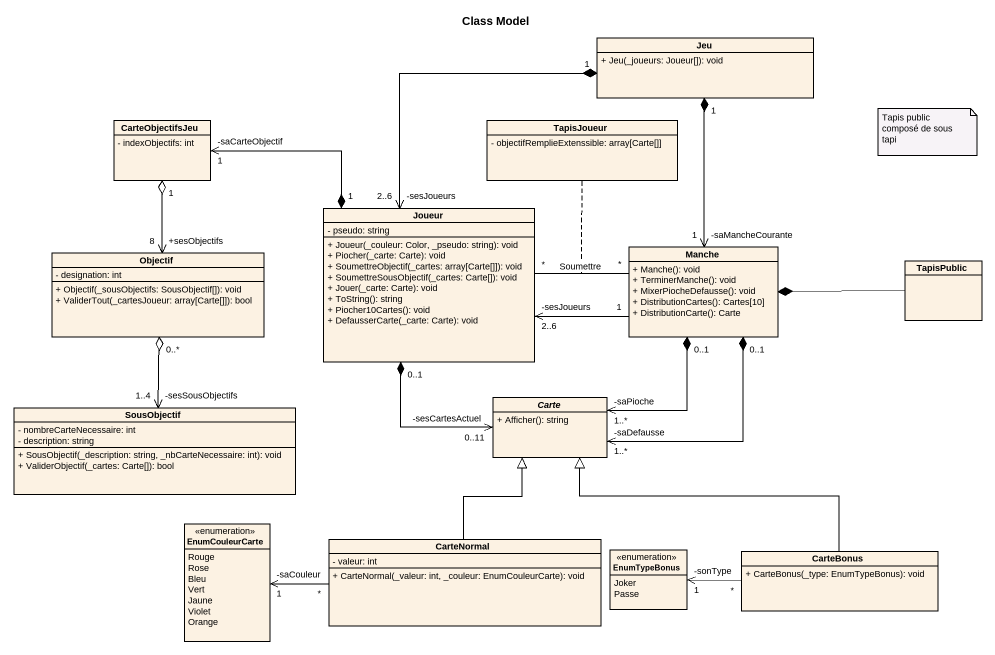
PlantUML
@startuml
title Class Model
hide circle
hide empty members
skinparam classAttributeIconSize 0
class Jeu {
  + Jeu(_joueurs: Joueur[]): void
}
class CarteObjectifsJeu {
  - indexObjectifs: int
}
class TapisJoueur {
  - objectifRemplieExtenssible: array[Carte[]]
}
class Joueur {
  - pseudo: string
  + Joueur(_couleur: Color, _pseudo: string): void
  + Piocher(_carte: Carte): void
  + SoumettreObjectif(_cartes: array[Carte[]]): void
  + SoumettreSousObjectif(_cartes: Carte[]): void
  + Jouer(_carte: Carte): void
  + ToString(): string
  + Piocher10Cartes(): void
  + DefausserCarte(_carte: Carte): void
}
class Manche {
  + Manche(): void
  + TerminerManche(): void
  + MixerPiocheDefausse(): void
  + DistributionCartes(): Cartes[10]
  + DistributionCarte(): Carte
}
class Objectif {
  - designation: int
  + Objectif(_sousObjectifs: SousObjectif[]): void
  + ValiderTout(_cartesJoueur: array[Carte[]]): bool
}
class TapisPublic
abstract class Carte {
  + Afficher(): string
}
class SousObjectif {
  - nombreCarteNecessaire: int
  - description: string
  + SousObjectif(_description: string, _nbCarteNecessaire: int): void
  + ValiderObjectif(_cartes: Carte[]): bool
}
enum EnumCouleurCarte {
  Rouge
  Rose
  Bleu
  Vert
  Jaune
  Violet
  Orange
}
class CarteNormal {
  - valeur: int
  + CarteNormal(_valeur: int, _couleur: EnumCouleurCarte): void
}
enum EnumTypeBonus {
  Joker
  Passe
}
class CarteBonus {
  + CarteBonus(_type: EnumTypeBonus): void
}
CarteObjectifsJeu "-saCarteObjectif\n1" <-right-* "1" Joueur
Joueur "-sesJoueurs\n2..6" <-up-* "1" Jeu
Joueur "*" -right- "*" Manche : Soumettre
(Joueur, Manche) .. TapisJoueur
Joueur "-sesJoueurs\n2..6" <-right- "1" Manche
Manche "-saMancheCourante\n1" <-up-* "1" Jeu
Objectif "+sesObjectifs\n8" <-up-o "1" CarteObjectifsJeu
TapisPublic -left-* Manche
Carte "-sesCartesActuel\n0..11" <-up-* "0..1" Joueur
Carte "-saPioche\n1..*" <-up-* "0..1" Manche
Carte "-saDefausse\n1..*" <-up-* "0..1" Manche
SousObjectif "-sesSousObjectifs\n1..4" <-up-o "0..*" Objectif
EnumCouleurCarte "-saCouleur\n1" <-right- "*" CarteNormal
CarteNormal -up-|> Carte
EnumTypeBonus "-sonType\n1" <-right- "*" CarteBonus
CarteBonus -left-|> Carte
note as N1
  Tapis public composé de sous tapi
end note
@enduml
